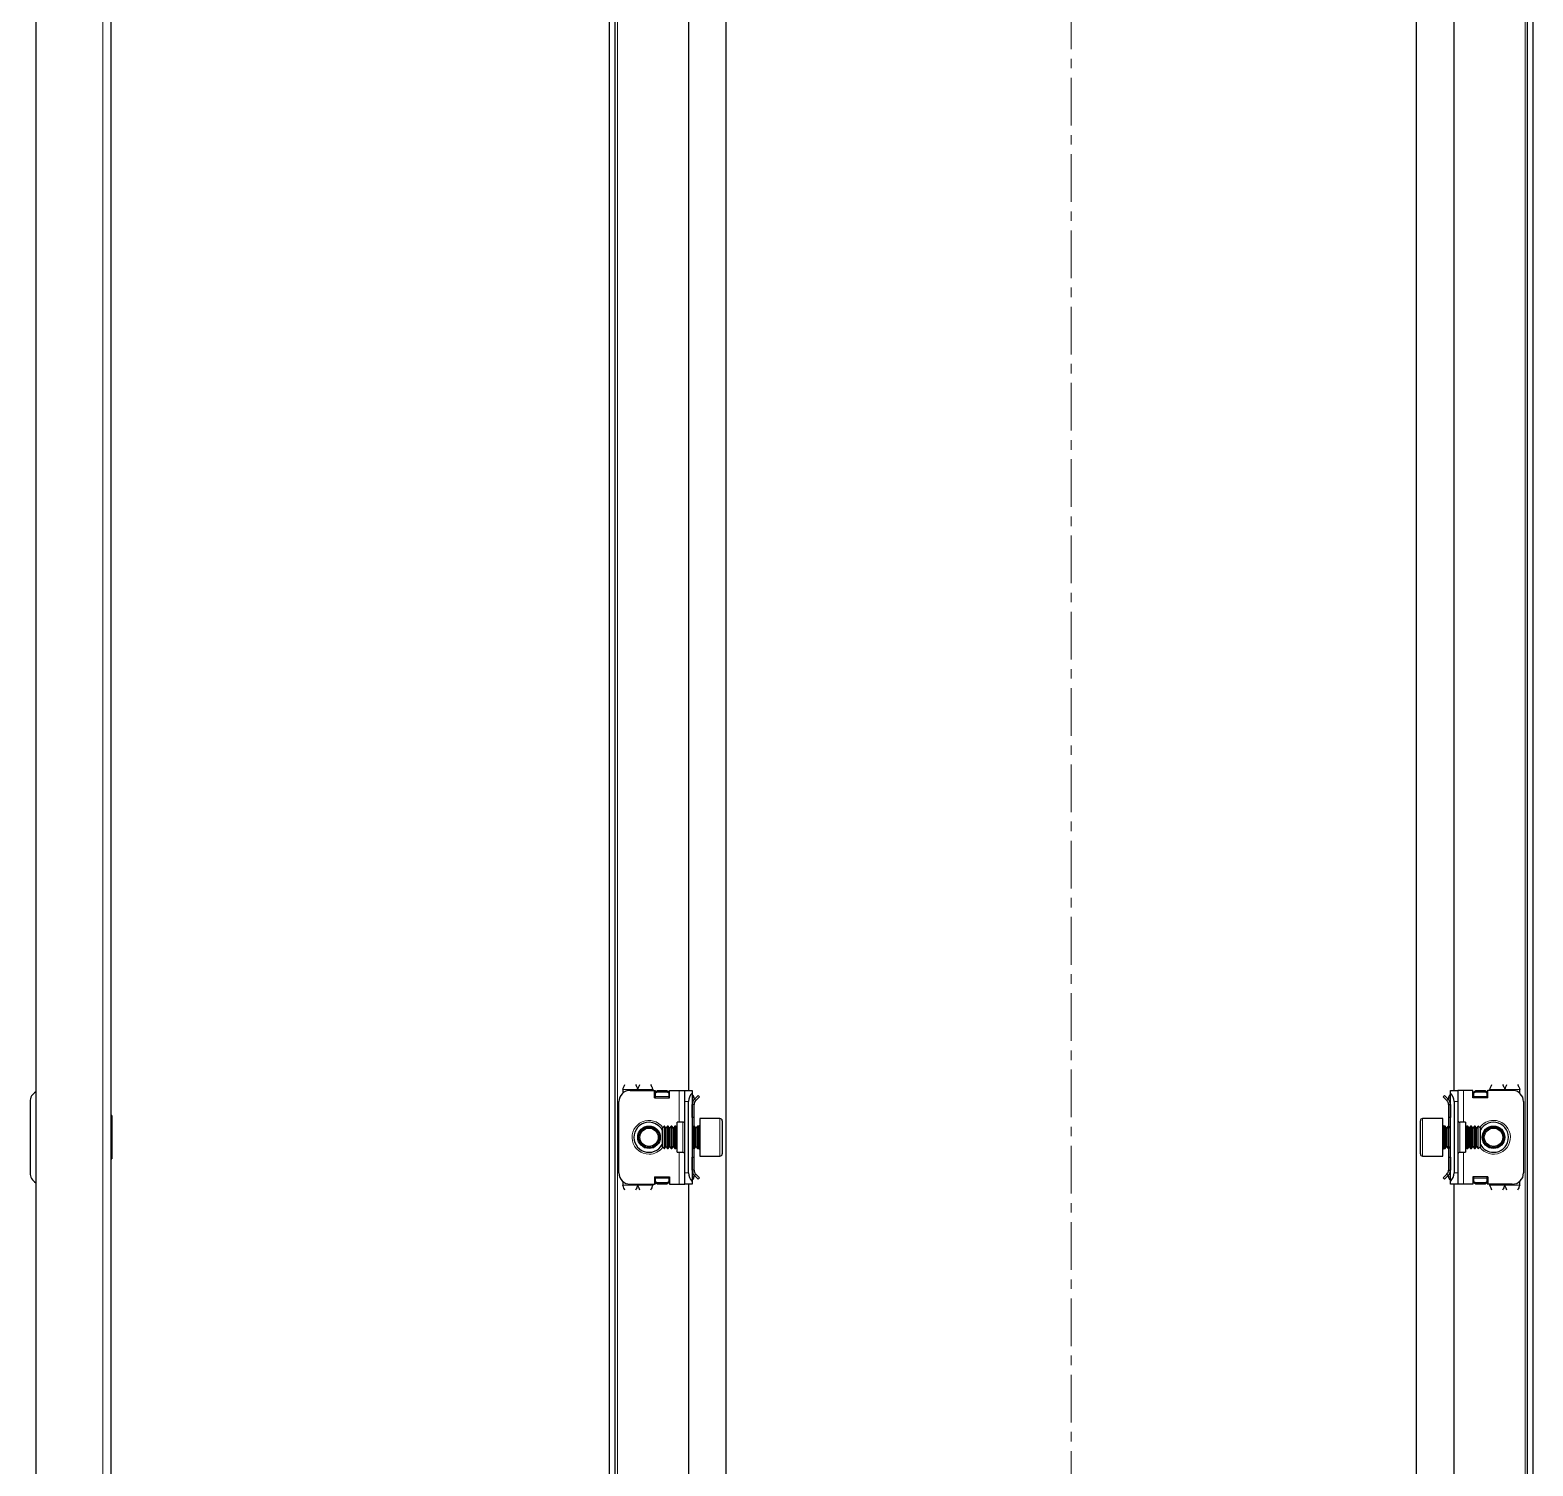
# Model space of a CAD drawing. Header units: millimetres. Extents: x 217 to 1169, y -597 to 1161.
# Drawn here: x 768.4 to 1168.8, y -116.5 to 265.9 of the extents above; entities that cross this region are included whole.
import ezdxf

# ---------------------------------------------------------------- set-up
doc = ezdxf.new("R2010")
doc.units = ezdxf.units.MM
doc.linetypes.add('CENTERX2', pattern=[20.32, 12.7, -2.54, 2.54, -2.54])
doc.layers.add('FORMAT', color=7, linetype='Continuous')

msp = doc.modelspace()

# ---------------------------------------------------------------- linework, layer by layer
at = {"color": 7, "linetype": 'Continuous', "lineweight": 25}
for p, q in [((769.88, 1064), (769.88, -497)), ((789.88, 1061.9), (789.88, -494.9)), ((922.78, -497), (922.78, 1064)), ((924.28, -497), (924.28, 1064)), ((1167.28, 1064), (1167.28, -497)), ((1168.78, 1064), (1168.78, -497)), ((953.78, 1033), (953.78, -466)), ((1137.78, -466), (1137.78, 1033)), ((943.78, 583.5), (943.78, -16.5)), ((1147.78, -16.5), (1147.78, 583.5)), ((768.38, -19.5), (768.38, -38.5)), ((925.28, -38.5), (925.28, -19.5)), ((926.28, -16.25), (926.28, -17.26)), ((928.28, -16.5), (934.78, -16.5)), ((934.28, -16.25), (934.28, -16.5)), ((934.78, -18.5), (934.78, -16.5)), ((934.98, -16.61), (934.78, -16.61)), ((934.78, -18.5), (938.78, -18.5)), ((934.98, -18.5), (934.98, -16.61)), ((935.03, -16.88), (935.53, -16.52)), ((935.53, -16.88), (935.03, -17.23)), ((935.03, -17.23), (935.03, -16.88)), ((935.03, -18.14), (935.03, -17.23)), ((935.03, -18.5), (935.03, -18.14)), ((935.53, -16.52), (935.53, -16.88)), ((935.53, -16.52), (938.03, -16.52)), ((935.53, -16.88), (938.03, -16.88)), ((938.03, -16.88), (938.03, -16.52)), ((938.03, -16.52), (938.53, -16.88)), ((938.53, -17.23), (938.03, -16.88)), ((938.53, -16.88), (938.53, -17.23)), ((938.53, -17.23), (938.53, -18.14)), ((938.53, -18.14), (938.53, -18.5)), ((938.78, -18.5), (938.78, -16.5)), ((938.78, -16.5), (941.28, -16.5)), ((941.28, -16.5), (942.78, -16.5)), ((942.78, -16.5), (944.78, -16.5)), ((942.78, -19.5), (942.78, -16.5)), ((942.78, -38.5), (942.78, -19.5)), ((943.78, -38.5), (943.78, -19.5)), ((944.78, -16.5), (944.78, -17.26)), ((944.78, -17.26), (944.78, -40.73)), ((944.78, -17.58), (944.99, -17.79)), ((945.28, -18.5), (945.28, -18.96)), ((945.37, -18.83), (946.34, -17.86)), ((945.72, -19.19), (945.37, -18.83)), ((945.72, -19.19), (946.7, -18.21)), ((946.34, -17.86), (946.7, -18.21)), ((1145.22, -17.86), (1144.87, -18.21)), ((1145.84, -19.19), (1144.87, -18.21)), ((1146.2, -18.83), (1145.22, -17.86)), ((1145.84, -19.19), (1146.2, -18.83)), ((1146.28, -18.5), (1146.28, -18.89)), ((1146.57, -17.79), (1146.78, -17.58)), ((1146.78, -16.5), (1148.78, -16.5)), ((1146.78, -17.26), (1146.78, -16.5)), ((1146.78, -40.73), (1146.78, -17.26)), ((1147.78, -19.5), (1147.78, -38.5)), ((1148.78, -16.5), (1148.78, -19.5)), ((1150.28, -16.5), (1148.78, -16.5)), ((1148.78, -19.5), (1148.78, -38.5)), ((1152.78, -16.5), (1150.28, -16.5)), ((1152.78, -18.5), (1152.78, -16.5)), ((1156.78, -18.5), (1152.78, -18.5)), ((1153.03, -16.88), (1153.53, -16.52)), ((1153.53, -16.88), (1153.03, -17.23)), ((1153.03, -17.23), (1153.03, -16.88)), ((1153.03, -18.14), (1153.03, -17.23)), ((1153.03, -18.5), (1153.03, -18.14)), ((1153.53, -16.52), (1153.53, -16.88)), ((1153.53, -16.52), (1156.03, -16.52)), ((1153.53, -16.88), (1156.03, -16.88)), ((1156.03, -16.88), (1156.03, -16.52)), ((1156.03, -16.52), (1156.53, -16.88)), ((1156.53, -17.23), (1156.03, -16.88)), ((1156.53, -16.88), (1156.53, -17.23)), ((1156.53, -17.23), (1156.53, -18.14)), ((1156.53, -18.14), (1156.53, -18.5)), ((1156.58, -16.61), (1156.58, -18.5)), ((1156.78, -16.61), (1156.58, -16.61)), ((1156.78, -18.5), (1156.78, -16.5)), ((1163.28, -16.5), (1156.78, -16.5)), ((1157.28, -16.5), (1157.28, -16.25)), ((1165.28, -17.26), (1165.28, -16.25)), ((1166.28, -19.5), (1166.28, -38.5)), ((790.13, -23.21), (789.88, -23.21)), ((790.13, -23.21), (790.13, -34.78)), ((945.28, -20.25), (944.78, -20.25)), ((944.78, -23.75), (944.78, -20.25)), ((945.28, -23.75), (944.78, -23.75)), ((945.28, -23.75), (945.28, -20.25)), ((945.28, -26), (945.28, -23.75)), ((952.18, -24), (946.78, -24)), ((946.78, -24), (946.78, -34)), ((1144.78, -24), (1139.38, -24)), ((1144.78, -26.3), (1144.78, -24)), ((1146.28, -20.25), (1146.78, -20.25)), ((1146.28, -20.25), (1146.28, -23.75)), ((1146.78, -23.75), (1146.28, -23.75)), ((1146.28, -23.75), (1146.28, -26)), ((1146.78, -20.25), (1146.78, -23.75)), ((937.34, -26), (936.78, -26.55)), ((936.78, -26.55), (936.78, -31.44)), ((937.39, -26), (937.34, -26)), ((937.34, -26), (937.34, -32)), ((937.78, -26.55), (937.39, -26)), ((937.39, -26), (937.39, -31.52)), ((938.17, -26), (937.78, -26.55)), ((937.78, -26.55), (937.78, -31.06)), ((938.39, -26), (938.17, -26)), ((938.17, -26), (938.17, -31.52)), ((938.78, -26.55), (938.39, -26)), ((938.39, -26), (938.39, -31.52)), ((939.17, -26), (938.78, -26.55)), ((938.78, -26.55), (938.78, -31.06)), ((939.39, -26), (939.17, -26)), ((939.17, -26), (939.17, -31.52)), ((939.78, -26.55), (939.39, -26)), ((939.39, -26), (939.39, -31.52)), ((940.17, -26), (939.78, -26.55)), ((939.78, -26.55), (939.78, -31.06)), ((940.39, -26), (940.17, -26)), ((940.17, -26), (940.17, -31.52)), ((940.78, -26.55), (940.39, -26)), ((940.39, -26), (940.39, -31.52)), ((942.28, -25), (940.78, -25)), ((940.78, -33), (940.78, -25)), ((945.17, -26), (944.78, -26.55)), ((945.39, -26), (945.17, -26)), ((945.17, -26), (945.17, -31.52)), ((945.78, -26.55), (945.39, -26)), ((945.39, -26), (945.39, -31.52)), ((946.17, -26), (945.78, -26.55)), ((945.78, -26.55), (945.78, -31.06)), ((946.53, -26), (946.17, -26)), ((946.17, -26), (946.17, -31.52)), ((952.78, -24.6), (952.78, -33.4)), ((1138.78, -26.63), (1138.78, -24.6)), ((1138.78, -33.4), (1138.78, -26.63)), ((1144.78, -34), (1144.78, -26.3)), ((1145.39, -26), (1145.03, -26)), ((1145.78, -26.55), (1145.39, -26)), ((1145.39, -31.52), (1145.39, -26)), ((1146.17, -26), (1145.78, -26.55)), ((1145.78, -31.06), (1145.78, -26.55)), ((1146.39, -26), (1146.17, -26)), ((1146.17, -31.52), (1146.17, -26)), ((1146.78, -26.55), (1146.39, -26)), ((1146.39, -31.52), (1146.39, -26)), ((1150.78, -25), (1149.28, -25)), ((1150.78, -25), (1150.78, -33)), ((1151.17, -26), (1150.78, -26.55)), ((1151.39, -26), (1151.17, -26)), ((1151.17, -31.52), (1151.17, -26)), ((1151.78, -26.55), (1151.39, -26)), ((1151.39, -31.52), (1151.39, -26)), ((1152.17, -26), (1151.78, -26.55)), ((1151.78, -31.06), (1151.78, -26.55)), ((1152.39, -26), (1152.17, -26)), ((1152.17, -31.52), (1152.17, -26)), ((1152.78, -26.55), (1152.39, -26)), ((1152.39, -31.52), (1152.39, -26)), ((1153.17, -26), (1152.78, -26.55)), ((1152.78, -31.06), (1152.78, -26.55)), ((1153.39, -26), (1153.17, -26)), ((1153.17, -31.52), (1153.17, -26)), ((1153.78, -26.55), (1153.39, -26)), ((1153.39, -31.52), (1153.39, -26)), ((1154.17, -26), (1153.78, -26.55)), ((1153.78, -31.06), (1153.78, -26.55)), ((1154.23, -26), (1154.17, -26)), ((1154.17, -31.52), (1154.17, -26)), ((1154.78, -26.55), (1154.23, -26)), ((1154.23, -27.38), (1154.23, -26)), ((1154.23, -32), (1154.23, -27.38)), ((1154.78, -27.68), (1154.78, -26.55)), ((1154.78, -31.44), (1154.78, -27.68)), ((936.78, -31.44), (937.34, -32)), ((937.34, -32), (937.39, -32)), ((937.39, -32), (937.78, -31.44)), ((937.39, -31.52), (937.39, -32)), ((937.78, -31.06), (937.78, -31.44)), ((937.78, -31.44), (938.17, -32)), ((938.17, -31.52), (938.17, -32)), ((938.17, -32), (938.39, -32)), ((938.39, -32), (938.78, -31.44)), ((938.39, -31.52), (938.39, -32)), ((938.78, -31.06), (938.78, -31.44)), ((938.78, -31.44), (939.17, -32)), ((939.17, -31.52), (939.17, -32)), ((939.17, -32), (939.39, -32)), ((939.39, -32), (939.78, -31.44)), ((939.39, -31.52), (939.39, -32)), ((939.78, -31.06), (939.78, -31.44)), ((939.78, -31.44), (940.17, -32)), ((940.17, -31.52), (940.17, -32)), ((940.17, -32), (940.39, -32)), ((940.39, -32), (940.78, -31.44)), ((940.39, -31.52), (940.39, -32)), ((944.78, -31.44), (945.17, -32)), ((945.17, -31.52), (945.17, -32)), ((945.17, -32), (945.39, -32)), ((945.28, -34.25), (945.28, -32)), ((945.39, -32), (945.78, -31.44)), ((945.39, -31.52), (945.39, -32)), ((945.78, -31.06), (945.78, -31.44)), ((945.78, -31.44), (946.17, -32)), ((946.17, -31.52), (946.17, -32)), ((946.17, -32), (946.53, -32)), ((1145.03, -32), (1145.39, -32)), ((1145.39, -32), (1145.78, -31.44)), ((1145.39, -32), (1145.39, -31.52)), ((1145.78, -31.44), (1145.78, -31.06)), ((1145.78, -31.44), (1146.17, -32)), ((1146.17, -32), (1146.17, -31.52)), ((1146.17, -32), (1146.39, -32)), ((1146.28, -32), (1146.28, -34.25)), ((1146.39, -32), (1146.78, -31.44)), ((1146.39, -32), (1146.39, -31.52)), ((1150.78, -31.44), (1151.17, -32)), ((1151.17, -32), (1151.17, -31.52)), ((1151.17, -32), (1151.39, -32)), ((1151.39, -32), (1151.78, -31.44)), ((1151.39, -32), (1151.39, -31.52)), ((1151.78, -31.44), (1151.78, -31.06)), ((1151.78, -31.44), (1152.17, -32)), ((1152.17, -32), (1152.17, -31.52)), ((1152.17, -32), (1152.39, -32)), ((1152.39, -32), (1152.78, -31.44)), ((1152.39, -32), (1152.39, -31.52)), ((1152.78, -31.44), (1152.78, -31.06)), ((1152.78, -31.44), (1153.17, -32)), ((1153.17, -32), (1153.17, -31.52)), ((1153.17, -32), (1153.39, -32)), ((1153.39, -32), (1153.78, -31.44)), ((1153.39, -32), (1153.39, -31.52)), ((1153.78, -31.44), (1153.78, -31.06)), ((1153.78, -31.44), (1154.17, -32)), ((1154.17, -32), (1154.17, -31.52)), ((1154.17, -32), (1154.23, -32)), ((1154.23, -32), (1154.78, -31.44)), ((789.88, -34.78), (790.13, -34.78)), ((940.78, -33), (942.28, -33)), ((944.78, -37.75), (944.78, -34.25)), ((944.78, -34.25), (945.28, -34.25)), ((945.28, -37.75), (945.28, -34.25)), ((946.78, -34), (952.18, -34)), ((1139.38, -34), (1144.78, -34)), ((1146.28, -34.25), (1146.78, -34.25)), ((1146.28, -34.25), (1146.28, -37.75)), ((1146.78, -34.25), (1146.78, -37.75)), ((1149.28, -33), (1150.78, -33)), ((934.78, -39.5), (934.78, -41.5)), ((934.78, -39.5), (938.78, -39.5)), ((934.98, -41.38), (934.98, -39.5)), ((935.03, -39.85), (935.03, -39.5)), ((935.03, -40.76), (935.03, -39.85)), ((938.53, -39.5), (938.53, -39.85)), ((938.53, -39.85), (938.53, -40.76)), ((938.78, -39.5), (938.78, -41.5)), ((942.78, -41.5), (942.78, -38.5)), ((945.28, -37.75), (944.78, -37.75)), ((945.28, -39.5), (945.28, -39.1)), ((945.72, -38.81), (945.37, -39.16)), ((945.37, -39.16), (946.34, -40.14)), ((945.72, -38.81), (946.7, -39.78)), ((946.34, -40.14), (946.7, -39.78)), ((1145.84, -38.81), (1144.87, -39.78)), ((1145.22, -40.14), (1144.87, -39.78)), ((1146.2, -39.16), (1145.22, -40.14)), ((1145.84, -38.81), (1146.2, -39.16)), ((1146.28, -37.75), (1146.78, -37.75)), ((1146.28, -39.5), (1146.28, -39.04)), ((1148.78, -38.5), (1148.78, -41.5)), ((1156.78, -39.5), (1152.78, -39.5)), ((1152.78, -39.5), (1152.78, -41.5)), ((1153.03, -39.85), (1153.03, -39.5)), ((1153.03, -40.76), (1153.03, -39.85)), ((1156.53, -39.5), (1156.53, -39.85)), ((1156.53, -39.85), (1156.53, -40.76)), ((1156.58, -39.5), (1156.58, -41.38)), ((1156.78, -39.5), (1156.78, -41.5)), ((926.28, -40.73), (926.28, -41.75)), ((928.28, -41.5), (934.78, -41.5)), ((934.28, -41.5), (934.28, -41.75)), ((934.78, -41.38), (934.98, -41.38)), ((935.03, -41.12), (935.03, -40.76)), ((935.03, -40.76), (935.53, -41.12)), ((935.53, -41.47), (935.03, -41.12)), ((935.53, -41.12), (935.53, -41.47)), ((938.03, -41.12), (935.53, -41.12)), ((938.03, -41.47), (935.53, -41.47)), ((938.03, -41.12), (938.53, -40.76)), ((938.03, -41.47), (938.03, -41.12)), ((938.53, -41.12), (938.03, -41.47)), ((938.53, -40.76), (938.53, -41.12)), ((938.78, -41.5), (941.28, -41.5)), ((941.28, -41.5), (942.78, -41.5)), ((944.78, -41.5), (942.78, -41.5)), ((943.78, -41.5), (943.78, -416.5)), ((944.99, -40.2), (944.78, -40.41)), ((944.78, -40.73), (944.78, -41.5)), ((1146.78, -40.41), (1146.57, -40.2)), ((1146.78, -41.5), (1146.78, -40.73)), ((1148.78, -41.5), (1146.78, -41.5)), ((1147.78, -416.5), (1147.78, -41.5)), ((1150.28, -41.5), (1148.78, -41.5)), ((1152.78, -41.5), (1150.28, -41.5)), ((1153.03, -41.12), (1153.03, -40.76)), ((1153.03, -40.76), (1153.53, -41.12)), ((1153.53, -41.47), (1153.03, -41.12)), ((1153.53, -41.12), (1153.53, -41.47)), ((1156.03, -41.12), (1153.53, -41.12)), ((1156.03, -41.47), (1153.53, -41.47)), ((1156.03, -41.12), (1156.53, -40.76)), ((1156.03, -41.47), (1156.03, -41.12)), ((1156.53, -41.12), (1156.03, -41.47)), ((1156.53, -40.76), (1156.53, -41.12)), ((1156.58, -41.38), (1156.78, -41.38)), ((1163.28, -41.5), (1156.78, -41.5)), ((1157.28, -41.75), (1157.28, -41.5)), ((1165.28, -41.75), (1165.28, -40.73))]:
    msp.add_line(p, q, dxfattribs=at)
at = {"color": 8, "linetype": 'Continuous', "lineweight": 18}
for p, q in [((787.78, 1064), (787.78, -497)), ((924.88, -494.9), (924.88, 1061.9)), ((1166.68, 1061.9), (1166.68, -494.9)), ((926.28, -16.25), (930.28, -16.25)), ((930.28, -16.25), (934.28, -16.25)), ((938.53, -18.14), (935.03, -18.14)), ((941.28, -25), (941.28, -16.5)), ((943.78, -19.5), (942.78, -19.5)), ((944.78, -18), (944.99, -17.79)), ((944.78, -18.5), (945.28, -18.5)), ((1146.78, -18.5), (1146.28, -18.5)), ((1146.78, -18), (1146.57, -17.79)), ((1148.78, -19.5), (1147.78, -19.5)), ((1150.28, -16.5), (1150.28, -25)), ((1156.53, -18.14), (1153.03, -18.14)), ((1157.28, -16.25), (1161.28, -16.25)), ((1165.28, -16.25), (1161.28, -16.25)), ((952.18, -34), (952.18, -24)), ((1139.38, -24), (1139.38, -26.3)), ((942.28, -33), (942.28, -25)), ((946.53, -27.38), (946.53, -26)), ((946.53, -32), (946.53, -27.38)), ((1139.38, -26.3), (1139.38, -34)), ((1145.03, -26), (1145.03, -32)), ((1149.28, -25), (1149.28, -33)), ((941.28, -41.5), (941.28, -33)), ((1150.28, -33), (1150.28, -41.5)), ((935.03, -39.85), (938.53, -39.85)), ((942.78, -38.5), (943.78, -38.5)), ((944.78, -39.5), (945.28, -39.5)), ((944.78, -40), (944.99, -40.2)), ((1146.78, -39.5), (1146.28, -39.5)), ((1146.78, -40), (1146.57, -40.2)), ((1147.78, -38.5), (1148.78, -38.5)), ((1153.03, -39.85), (1156.53, -39.85)), ((926.28, -41.75), (930.28, -41.75)), ((934.28, -41.75), (930.28, -41.75)), ((1161.28, -41.75), (1157.28, -41.75)), ((1165.28, -41.75), (1161.28, -41.75))]:
    msp.add_line(p, q, dxfattribs=at)
at = {"color": 7, "linetype": 'Continuous', "lineweight": 25}
for centre, radius in [((933.28, -29), 3), ((933.28, -29), 2.76), ((933.28, -29), 2.45), ((1158.28, -29), 3), ((1158.28, -29), 2.76), ((1158.28, -29), 2.45)]:
    msp.add_circle(centre, radius, dxfattribs=at)
for centre, radius, start, end in [((771.38, -19.5), 3, 120, 180), ((928.28, -19.5), 3, 90, 180), ((946.78, -19.5), 3, 131.8103, 180), ((944.28, -18.5), 1, 360, 45), ((1147.28, -18.5), 1, 135, 180), ((1144.78, -19.5), 3, 360, 48.1897), ((1163.28, -19.5), 3, 360, 90), ((952.18, -24.6), 0.6, 0, 90), ((1139.38, -24.6), 0.6, 90, 180), ((933.28, -29), 4, 90, 331.045), ((933.28, -29), 4, 28.955, 90), ((942.28, -24.5), 0.5, 270, 0), ((946.53, -25.75), 0.25, 270, 0), ((1145.03, -25.75), 0.25, 180, 270), ((1149.28, -24.5), 0.5, 180, 270), ((1158.28, -29), 4, 270, 151.045), ((946.53, -32.25), 0.25, 360, 90), ((1145.03, -32.25), 0.25, 90, 180), ((1158.28, -29), 4, 208.955, 270), ((942.28, -33.5), 0.5, 0, 90), ((952.18, -33.4), 0.6, 270, 360), ((1139.38, -33.4), 0.6, 180, 270), ((1149.28, -33.5), 0.5, 90, 180), ((771.38, -38.5), 3, 180, 240), ((928.28, -38.5), 3, 180, 270), ((946.78, -38.5), 3, 180, 228.1897), ((944.28, -39.5), 1, 315, 360), ((1147.28, -39.5), 1, 180, 225), ((1144.78, -38.5), 3, 311.8103, 360), ((1163.28, -38.5), 3, 270, 360)]:
    msp.add_arc(centre, radius, start, end, dxfattribs=at)
at = {"color": 8, "linetype": 'Continuous', "lineweight": 18}
for centre, start, end in [((933.28, -29), 35.4622, 270), ((1158.28, -29), 215.4622, 90), ((1158.28, -29), 90, 144.5378), ((933.28, -29), 270, 324.5378)]:
    msp.add_arc(centre, 4.5, start, end, dxfattribs=at)
at = {"color": 7, "linetype": 'Continuous', "lineweight": 25}
for points, knots in [([(926.28, -16.25), (926.38, -16), (926.57, -15.52), (926.76, -15.12), (926.85, -14.92)], [0, 0, 0, 0, 0.502065, 1, 1, 1, 1]), ([(929.71, -14.93), (929.79, -15.09), (929.96, -15.44), (930.15, -15.93), (930.27, -16.21), (930.28, -16.25)], [0, 0, 0, 0, 0.415483, 0.917152, 1, 1, 1, 1]), ([(930.28, -16.25), (930.38, -16), (930.57, -15.52), (930.76, -15.12), (930.85, -14.92)], [0, 0, 0, 0, 0.502065, 1, 1, 1, 1]), ([(933.71, -14.93), (933.79, -15.09), (933.96, -15.44), (934.15, -15.93), (934.27, -16.21), (934.28, -16.25)], [0, 0, 0, 0, 0.415483, 0.917152, 1, 1, 1, 1]), ([(1157.28, -16.25), (1157.38, -16), (1157.57, -15.52), (1157.76, -15.12), (1157.85, -14.92)], [0, 0, 0, 0, 0.502065, 1, 1, 1, 1]), ([(1160.71, -14.93), (1160.79, -15.09), (1160.96, -15.44), (1161.15, -15.93), (1161.27, -16.21), (1161.28, -16.25)], [0, 0, 0, 0, 0.4154826, 0.9171518, 1, 1, 1, 1]), ([(1161.28, -16.25), (1161.38, -16), (1161.57, -15.52), (1161.76, -15.12), (1161.85, -14.92)], [0, 0, 0, 0, 0.502065, 1, 1, 1, 1]), ([(1164.71, -14.93), (1164.79, -15.09), (1164.96, -15.44), (1165.15, -15.93), (1165.27, -16.21), (1165.28, -16.25)], [0, 0, 0, 0, 0.415483, 0.917152, 1, 1, 1, 1]), ([(945.37, -18.83), (945.21, -19.02), (944.91, -19.4), (944.79, -19.93), (944.78, -20.21), (944.78, -20.25)], [0, 0, 0, 0, 0.461863, 0.923726, 1, 1, 1, 1]), ([(945.72, -19.19), (945.6, -19.34), (945.42, -19.56), (945.3, -19.94), (945.29, -20.14), (945.28, -20.25)], [0, 0, 0, 0, 0.485042, 0.738404, 1, 1, 1, 1]), ([(1146.28, -20.25), (1146.26, -20.06), (1146.23, -19.77), (1146.04, -19.41), (1145.91, -19.26), (1145.84, -19.19)], [0, 0, 0, 0, 0.485042, 0.738404, 1, 1, 1, 1]), ([(1146.78, -20.25), (1146.76, -20), (1146.7, -19.52), (1146.42, -19.06), (1146.22, -18.86), (1146.2, -18.83)], [0, 0, 0, 0, 0.461863, 0.923726, 1, 1, 1, 1]), ([(944.78, -37.75), (944.81, -37.99), (944.86, -38.47), (945.14, -38.93), (945.34, -39.13), (945.37, -39.16)], [0, 0, 0, 0, 0.4618628, 0.9237257, 1, 1, 1, 1]), ([(945.28, -37.75), (945.3, -37.94), (945.33, -38.23), (945.52, -38.58), (945.65, -38.73), (945.72, -38.81)], [0, 0, 0, 0, 0.485042, 0.738404, 1, 1, 1, 1]), ([(1145.84, -38.81), (1145.96, -38.66), (1146.14, -38.43), (1146.26, -38.05), (1146.27, -37.85), (1146.28, -37.75)], [0, 0, 0, 0, 0.485042, 0.738404, 1, 1, 1, 1]), ([(1146.2, -39.16), (1146.35, -38.97), (1146.65, -38.59), (1146.77, -38.07), (1146.78, -37.79), (1146.78, -37.75)], [0, 0, 0, 0, 0.461863, 0.923726, 1, 1, 1, 1]), ([(926.85, -43.06), (926.77, -42.9), (926.6, -42.55), (926.41, -42.07), (926.3, -41.79), (926.28, -41.75)], [0, 0, 0, 0, 0.415483, 0.917152, 1, 1, 1, 1]), ([(930.28, -41.75), (930.19, -41.99), (929.99, -42.48), (929.8, -42.87), (929.71, -43.07)], [0, 0, 0, 0, 0.5020654, 1, 1, 1, 1]), ([(930.85, -43.06), (930.77, -42.9), (930.6, -42.55), (930.41, -42.07), (930.3, -41.79), (930.28, -41.75)], [0, 0, 0, 0, 0.415483, 0.917152, 1, 1, 1, 1]), ([(934.28, -41.75), (934.19, -41.99), (933.99, -42.48), (933.8, -42.87), (933.71, -43.07)], [0, 0, 0, 0, 0.502065, 1, 1, 1, 1]), ([(1157.85, -43.06), (1157.77, -42.9), (1157.6, -42.55), (1157.41, -42.07), (1157.3, -41.79), (1157.28, -41.75)], [0, 0, 0, 0, 0.415483, 0.917152, 1, 1, 1, 1]), ([(1161.28, -41.75), (1161.19, -41.99), (1160.99, -42.48), (1160.8, -42.87), (1160.71, -43.07)], [0, 0, 0, 0, 0.502065, 1, 1, 1, 1]), ([(1161.85, -43.06), (1161.77, -42.9), (1161.6, -42.55), (1161.41, -42.07), (1161.3, -41.79), (1161.28, -41.75)], [0, 0, 0, 0, 0.4154826, 0.9171518, 1, 1, 1, 1]), ([(1165.28, -41.75), (1165.19, -41.99), (1164.99, -42.48), (1164.8, -42.87), (1164.71, -43.07)], [0, 0, 0, 0, 0.502065, 1, 1, 1, 1])]:
    msp.add_open_spline(points, degree=3, knots=knots, dxfattribs=at)
at = {"layer": 'FORMAT', "linetype": 'CENTERX2', "lineweight": 18}
msp.add_line((1045.78, 1066), (1045.78, -499), dxfattribs=at)

doc.saveas('drawing.dxf')
